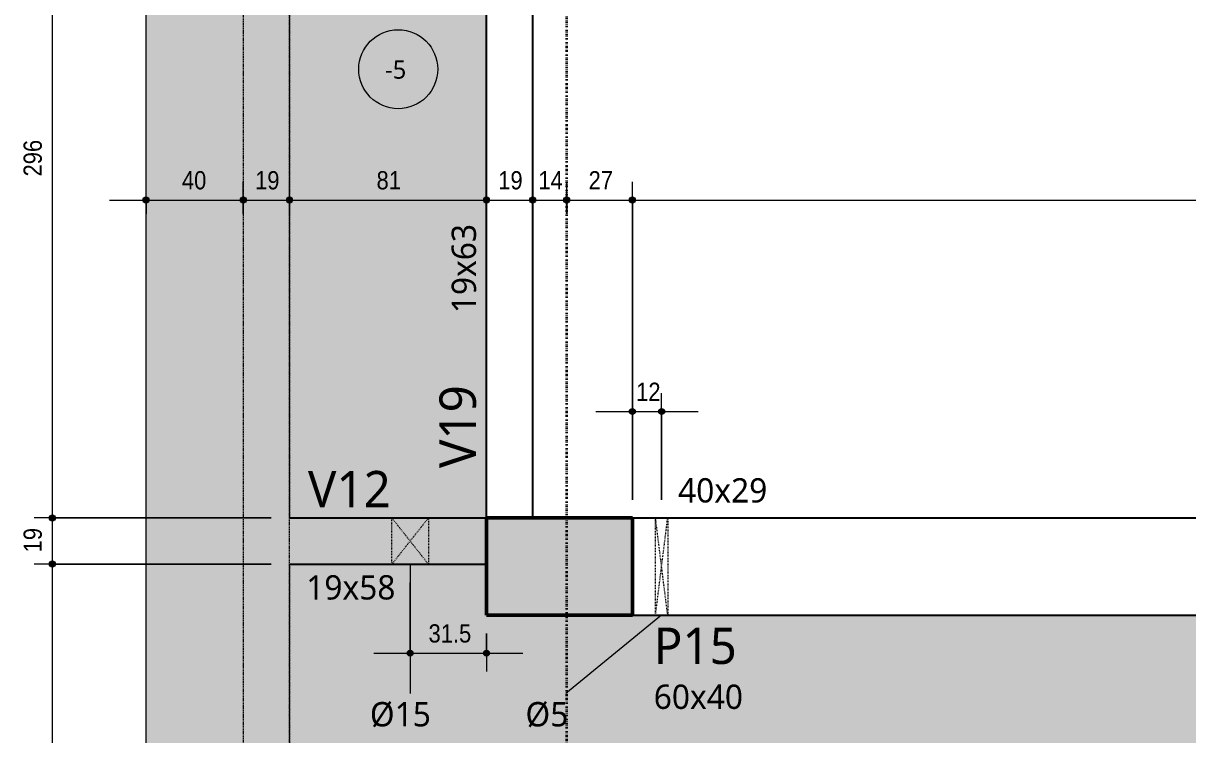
# Model space of a CAD drawing. Header units: centimetres. Extents: x -1475 to 26035, y -1239 to 84208.
# Drawn here: x 3054.4 to 3533.2, y -774.9 to -482.2 of the extents above; entities that cross this region are included whole.
import ezdxf

# ---------------------------------------------------------------- set-up
doc = ezdxf.new("R2010")
doc.units = ezdxf.units.CM
for name, pattern in [('Dash dot', [1.5875, 0.635, -0.47625, 0, -0.47625]), ('Hidden', [0.714375, 0.47625, -0.238125]), ('Traço', [0.635, 0.3175, -0.3175])]:
    doc.linetypes.add(name, pattern=pattern)
for name, color, linetype, lineweight in [('A-ANNO-DIMS', 7, 'Continuous', 9), ('A-ANNO-DIMS-50', 7, 'Continuous', 9), ('A-DETL', 7, 'Hidden', 18), ('A-FLOR', 7, 'Continuous', 9), ('A-FLOR-IDEN', 7, 'Continuous', 9), ('A-GENM', 7, 'Continuous', 18), ('A-GENM-HDLN', 7, 'Traço', 18), ('A-GENM-IDEN', 7, 'Continuous', 9), ('S-BEAM', 7, 'Continuous', 9), ('S-BEAM-IDEN', 7, 'Continuous', 9), ('S-COLS', 7, 'Continuous', 9), ('S-COLS-IDEN', 7, 'Continuous', 9), ('S-GRID', 7, 'Continuous', 9)]:
    doc.layers.add(name, color=color, linetype=linetype, lineweight=lineweight)
doc.styles.add('Fira Sans', font='', dxfattribs={"width": 0.9, "height": 7.5})
doc.styles.add('Gadugi', font='gadugi.ttf', dxfattribs={"height": 15})
doc.styles.add('Gadugi_1', font='gadugi.ttf', dxfattribs={"height": 10})
doc.styles.add('Gadugi_3', font='gadugi.ttf', dxfattribs={"height": 7.5})
doc.styles.get('Fira Sans').set_extended_font_data('Fira Sans')
doc.dimstyles.new('PED_R80_1_5mm_ACIMA_As_ESQ__R00', dxfattribs={"dimscale": 30.48, "dimtxt": 10.229846, "dimasz": 0.328084, "dimexe": 0.246063, "dimexo": 0.246063, "dimgap": 0.049213, "dimtad": 1, "dimdec": 1, "dimrnd": 0.5, "dimdsep": 46, "dimtxsty": 'Fira Sans', "dimblk1": 'DOTSMALL', "dimblk2": 'DOTSMALL', "dimsah": 1, "dimcen": 0.09, "dimdle": 0.492126, "dimazin": 0, "dimtfac": 1, "dimtdec": 4, "dimtix": 1, "dimtmove": 0, "dimatfit": 3, "dimfxl": 1, "dimtvp": 1, "dimtolj": 1, "dimtzin": 0, "dimarcsym": 2})

# ---------------------------------------------------------------- blocks, each defined once
blk = doc.blocks.new('PED_FURO_CIRCULAR_R04_2020 _INSTÂNCIA_ - FURO CIRC-3757155-PL200 - FORMA DO DUPLEX INFERIOR')
at = {"layer": 'A-GENM', "color": 8, "true_color": 0x808080}
blk.add_line((7.5, -9.5), (-7.5, -9.5), dxfattribs=at)
at = {"layer": 'A-GENM-HDLN'}
for p, q in [((7.5, -9.5), (-7.5, 9.5)), ((-7.5, -9.5), (7.5, 9.5)), ((-7.5, -9.5), (-7.5, 9.5)), ((-7.5, 9.5), (7.5, 9.5)), ((7.5, 9.5), (7.5, -9.5))]:
    blk.add_line(p, q, dxfattribs=at)
blk = doc.blocks.new('PED_FURO_CIRCULAR_R04_2020 _INSTÂNCIA_ - FURO CIRC-3759319-PL200 - FORMA DO DUPLEX INFERIOR')
at = {"layer": 'A-GENM-HDLN'}
for p, q in [((2.5, -20), (-2.5, 20)), ((-2.5, -20), (2.5, 20)), ((-2.5, -20), (-2.5, 20)), ((2.5, 20), (2.5, -20))]:
    blk.add_line(p, q, dxfattribs=at)
blk = doc.blocks.new('PED_TAG_LAJE_R01 - TÍTULO_ESPESSURA_REBAIXO-2413107-PL200 - FORMA DO DUPLEX INFERIOR')
at = {"layer": 'A-FLOR-IDEN'}
blk.add_circle((-0.0458, -0.6673), 0.325, dxfattribs=at)
blk = doc.blocks.new('DIMBLOCK3-PL200 - FORMA DO DUPLEX INFERIOR')
at = {"layer": 'A-ANNO-DIMS-50', "true_color": 0x000032}
h = blk.add_hatch(color=178, dxfattribs=at)
edge = h.paths.add_edge_path(flags=0)
edge.add_arc((3066.35, -704.75), 1.25, 0, 360)
h = blk.add_hatch(color=178, dxfattribs=at)
edge = h.paths.add_edge_path(flags=0)
edge.add_arc((3066.35, -1060.75), 1.25, 0, 360)
at = {"layer": 'A-ANNO-DIMS-50', "color": 178, "true_color": 0x000032}
for p, q in [((3156.33, -704.75), (3058.85, -704.75)), ((3066.35, -1060.75), (3066.35, -704.75)), ((3066.35, -704.75), (3156.33, -704.75)), ((3156.33, -1060.75), (3058.85, -1060.75)), ((3066.35, -1060.75), (3156.33, -1060.75))]:
    blk.add_line(p, q, dxfattribs=at)
for centre in [(3066.35, -704.75), (3066.35, -1060.75)]:
    blk.add_circle(centre, 1.25, dxfattribs=at)
at = {"layer": 'A-ANNO-DIMS-50', "color": 0, "insert": (3054.46, -890.16), "char_height": 7.5, "width": 17.7842, "attachment_point": 1, "rotation": 90, "line_spacing_factor": 1.049215, "style": 'Fira Sans'}
blk.add_mtext('356', dxfattribs=at)
blk = doc.blocks.new('_DotSmall')
at = {"color": 0, "linetype": 'ByBlock', "const_width": 0.5}
blk.add_lwpolyline([(-0.0625, 0, 1), (0.0625, 0, 1)], format="xyb", close=True, dxfattribs=at)
blk = doc.blocks.new('DIMBLOCK4-PL200 - FORMA DO DUPLEX INFERIOR')
at = {"layer": 'A-ANNO-DIMS-50', "true_color": 0x000032}
h = blk.add_hatch(color=178, dxfattribs=at)
edge = h.paths.add_edge_path(flags=0)
edge.add_arc((3066.35, -685.75), 1.25, 0, 360)
h = blk.add_hatch(color=178, dxfattribs=at)
edge = h.paths.add_edge_path(flags=0)
edge.add_arc((3066.35, -704.75), 1.25, 0, 360)
at = {"layer": 'A-ANNO-DIMS-50', "color": 178, "true_color": 0x000032}
for p, q in [((3156.33, -685.75), (3058.85, -685.75)), ((3066.35, -704.75), (3066.35, -685.75)), ((3066.35, -685.75), (3156.33, -685.75)), ((3156.33, -704.75), (3058.85, -704.75)), ((3066.35, -704.75), (3156.33, -704.75))]:
    blk.add_line(p, q, dxfattribs=at)
for centre in [(3066.35, -685.75), (3066.35, -704.75)]:
    blk.add_circle(centre, 1.25, dxfattribs=at)
at = {"layer": 'A-ANNO-DIMS-50', "color": 0, "insert": (3054.46, -699.91), "char_height": 7.5, "width": 11.1741, "attachment_point": 1, "rotation": 90, "line_spacing_factor": 1.049215, "style": 'Fira Sans'}
blk.add_mtext('19', dxfattribs=at)
blk = doc.blocks.new('DIMBLOCK5-PL200 - FORMA DO DUPLEX INFERIOR')
at = {"layer": 'A-ANNO-DIMS-50', "true_color": 0x000032}
h = blk.add_hatch(color=178, dxfattribs=at)
edge = h.paths.add_edge_path(flags=0)
edge.add_arc((3066.35, -389.75), 1.25, 0, 360)
h = blk.add_hatch(color=178, dxfattribs=at)
edge = h.paths.add_edge_path(flags=0)
edge.add_arc((3066.35, -685.75), 1.25, 0, 360)
at = {"layer": 'A-ANNO-DIMS-50', "color": 178, "true_color": 0x000032}
for p, q in [((3137.33, -389.75), (3058.85, -389.75)), ((3066.35, -685.75), (3066.35, -389.75)), ((3066.35, -389.75), (3137.33, -389.75)), ((3156.33, -685.75), (3058.85, -685.75)), ((3066.35, -685.75), (3156.33, -685.75))]:
    blk.add_line(p, q, dxfattribs=at)
for centre in [(3066.35, -389.75), (3066.35, -685.75)]:
    blk.add_circle(centre, 1.25, dxfattribs=at)
at = {"layer": 'A-ANNO-DIMS-50', "color": 0, "insert": (3054.46, -545.23), "char_height": 7.5, "width": 17.9416, "attachment_point": 1, "rotation": 90, "line_spacing_factor": 1.049215, "style": 'Fira Sans'}
blk.add_mtext('296', dxfattribs=at)
blk = doc.blocks.new('DIMBLOCK20-PL200 - FORMA DO DUPLEX INFERIOR')
at = {"layer": 'A-ANNO-DIMS-50', "true_color": 0x000032}
h = blk.add_hatch(color=178, dxfattribs=at)
edge = h.paths.add_edge_path(flags=0)
edge.add_arc((3733.88, -725.75), 1.25, 0, 360)
h = blk.add_hatch(color=178, dxfattribs=at)
edge = h.paths.add_edge_path(flags=0)
edge.add_arc((3733.88, -952.25), 1.25, 0, 360)
at = {"layer": 'A-ANNO-DIMS-50', "color": 178, "true_color": 0x000032}
for p, q in [((3739.62, -725.75), (3726.38, -725.75)), ((3733.88, -952.25), (3733.88, -725.75)), ((3733.88, -725.75), (3739.62, -725.75)), ((3403.33, -952.25), (3741.38, -952.25)), ((3733.88, -952.25), (3403.33, -952.25))]:
    blk.add_line(p, q, dxfattribs=at)
for centre in [(3733.88, -725.75), (3733.88, -952.25)]:
    blk.add_circle(centre, 1.25, dxfattribs=at)
at = {"layer": 'A-ANNO-DIMS-50', "color": 0, "insert": (3722, -849.89), "char_height": 7.5, "width": 26.1255, "attachment_point": 1, "rotation": 90, "line_spacing_factor": 1.049215, "style": 'Fira Sans'}
blk.add_mtext('226.5', dxfattribs=at)
blk = doc.blocks.new('DIMBLOCK85-PL200 - FORMA DO DUPLEX INFERIOR')
at = {"layer": 'A-ANNO-DIMS-50', "true_color": 0x000032}
h = blk.add_hatch(color=178, dxfattribs=at)
edge = h.paths.add_edge_path(flags=0)
edge.add_arc((3104.83, -554.92), 1.25, 0, 360)
h = blk.add_hatch(color=178, dxfattribs=at)
edge = h.paths.add_edge_path(flags=0)
edge.add_arc((3144.83, -554.92), 1.25, 0, 360)
at = {"layer": 'A-ANNO-DIMS-50', "color": 178, "true_color": 0x000032}
for p, q in [((3104.83, -560.66), (3104.83, -547.42)), ((3144.83, -560.66), (3144.83, -547.42)), ((3089.83, -554.92), (3144.83, -554.92)), ((3104.83, -554.92), (3104.83, -560.66)), ((3144.83, -554.92), (3144.83, -560.66))]:
    blk.add_line(p, q, dxfattribs=at)
for centre in [(3104.83, -554.92), (3144.83, -554.92)]:
    blk.add_circle(centre, 1.25, dxfattribs=at)
at = {"layer": 'A-ANNO-DIMS-50', "color": 0, "insert": (3119.58, -543.04), "char_height": 7.5, "width": 12.5906, "attachment_point": 1, "rotation": 0, "line_spacing_factor": 1.049215, "style": 'Fira Sans'}
blk.add_mtext('40', dxfattribs=at)
blk = doc.blocks.new('DIMBLOCK86-PL200 - FORMA DO DUPLEX INFERIOR')
at = {"layer": 'A-ANNO-DIMS-50', "true_color": 0x000032}
h = blk.add_hatch(color=178, dxfattribs=at)
edge = h.paths.add_edge_path(flags=0)
edge.add_arc((3144.83, -554.92), 1.25, 0, 360)
h = blk.add_hatch(color=178, dxfattribs=at)
edge = h.paths.add_edge_path(flags=0)
edge.add_arc((3163.83, -554.92), 1.25, 0, 360)
at = {"layer": 'A-ANNO-DIMS-50', "color": 178, "true_color": 0x000032}
for p, q in [((3144.83, -560.66), (3144.83, -547.42)), ((3163.83, -560.66), (3163.83, -547.42)), ((3144.83, -554.92), (3163.83, -554.92)), ((3144.83, -554.92), (3144.83, -560.66)), ((3163.83, -554.92), (3163.83, -560.66))]:
    blk.add_line(p, q, dxfattribs=at)
for centre in [(3144.83, -554.92), (3163.83, -554.92)]:
    blk.add_circle(centre, 1.25, dxfattribs=at)
at = {"layer": 'A-ANNO-DIMS-50', "color": 0, "insert": (3149.67, -543.04), "char_height": 7.5, "width": 11.1741, "attachment_point": 1, "rotation": 0, "line_spacing_factor": 1.049215, "style": 'Fira Sans'}
blk.add_mtext('19', dxfattribs=at)
blk = doc.blocks.new('DIMBLOCK87-PL200 - FORMA DO DUPLEX INFERIOR')
at = {"layer": 'A-ANNO-DIMS-50', "true_color": 0x000032}
h = blk.add_hatch(color=178, dxfattribs=at)
edge = h.paths.add_edge_path(flags=0)
edge.add_arc((3163.83, -554.92), 1.25, 0, 360)
h = blk.add_hatch(color=178, dxfattribs=at)
edge = h.paths.add_edge_path(flags=0)
edge.add_arc((3244.83, -554.92), 1.25, 0, 360)
at = {"layer": 'A-ANNO-DIMS-50', "color": 178, "true_color": 0x000032}
for p, q in [((3163.83, -560.66), (3163.83, -547.42)), ((3244.83, -560.66), (3244.83, -547.42)), ((3163.83, -554.92), (3244.83, -554.92)), ((3163.83, -554.92), (3163.83, -560.66)), ((3244.83, -554.92), (3244.83, -560.66))]:
    blk.add_line(p, q, dxfattribs=at)
for centre in [(3163.83, -554.92), (3244.83, -554.92)]:
    blk.add_circle(centre, 1.25, dxfattribs=at)
at = {"layer": 'A-ANNO-DIMS-50', "color": 0, "insert": (3199.61, -543.04), "char_height": 7.5, "width": 11.3315, "attachment_point": 1, "rotation": 0, "line_spacing_factor": 1.049215, "style": 'Fira Sans'}
blk.add_mtext('81', dxfattribs=at)
blk = doc.blocks.new('DIMBLOCK88-PL200 - FORMA DO DUPLEX INFERIOR')
at = {"layer": 'A-ANNO-DIMS-50', "true_color": 0x000032}
h = blk.add_hatch(color=178, dxfattribs=at)
edge = h.paths.add_edge_path(flags=0)
edge.add_arc((3244.83, -554.92), 1.25, 0, 360)
h = blk.add_hatch(color=178, dxfattribs=at)
edge = h.paths.add_edge_path(flags=0)
edge.add_arc((3263.83, -554.92), 1.25, 0, 360)
at = {"layer": 'A-ANNO-DIMS-50', "color": 178, "true_color": 0x000032}
for p, q in [((3244.83, -560.66), (3244.83, -547.42)), ((3263.83, -560.66), (3263.83, -547.42)), ((3244.83, -554.92), (3263.83, -554.92)), ((3244.83, -554.92), (3244.83, -560.66)), ((3263.83, -554.92), (3263.83, -560.66))]:
    blk.add_line(p, q, dxfattribs=at)
for centre in [(3244.83, -554.92), (3263.83, -554.92)]:
    blk.add_circle(centre, 1.25, dxfattribs=at)
at = {"layer": 'A-ANNO-DIMS-50', "color": 0, "insert": (3249.67, -543.04), "char_height": 7.5, "width": 11.1741, "attachment_point": 1, "rotation": 0, "line_spacing_factor": 1.049215, "style": 'Fira Sans'}
blk.add_mtext('19', dxfattribs=at)
blk = doc.blocks.new('DIMBLOCK89-PL200 - FORMA DO DUPLEX INFERIOR')
at = {"layer": 'A-ANNO-DIMS-50', "true_color": 0x000032}
h = blk.add_hatch(color=178, dxfattribs=at)
edge = h.paths.add_edge_path(flags=0)
edge.add_arc((3263.83, -554.92), 1.25, 0, 360)
h = blk.add_hatch(color=178, dxfattribs=at)
edge = h.paths.add_edge_path(flags=0)
edge.add_arc((3277.83, -554.92), 1.25, 0, 360)
at = {"layer": 'A-ANNO-DIMS-50', "color": 178, "true_color": 0x000032}
for p, q in [((3263.83, -560.66), (3263.83, -547.42)), ((3277.83, -560.66), (3277.83, -547.42)), ((3263.83, -554.92), (3277.83, -554.92)), ((3263.83, -554.92), (3263.83, -560.66)), ((3277.83, -554.92), (3277.83, -560.66))]:
    blk.add_line(p, q, dxfattribs=at)
for centre in [(3263.83, -554.92), (3277.83, -554.92)]:
    blk.add_circle(centre, 1.25, dxfattribs=at)
at = {"layer": 'A-ANNO-DIMS-50', "color": 0, "insert": (3266.17, -543.04), "char_height": 7.5, "width": 11.1741, "attachment_point": 1, "rotation": 0, "line_spacing_factor": 1.049215, "style": 'Fira Sans'}
blk.add_mtext('14', dxfattribs=at)
blk = doc.blocks.new('DIMBLOCK90-PL200 - FORMA DO DUPLEX INFERIOR')
at = {"layer": 'A-ANNO-DIMS-50', "true_color": 0x000032}
h = blk.add_hatch(color=178, dxfattribs=at)
edge = h.paths.add_edge_path(flags=0)
edge.add_arc((3277.83, -554.92), 1.25, 0, 360)
h = blk.add_hatch(color=178, dxfattribs=at)
edge = h.paths.add_edge_path(flags=0)
edge.add_arc((3304.83, -554.92), 1.25, 0, 360)
at = {"layer": 'A-ANNO-DIMS-50', "color": 178, "true_color": 0x000032}
for p, q in [((3277.83, -560.66), (3277.83, -547.42)), ((3304.83, -678.25), (3304.83, -547.42)), ((3277.83, -554.92), (3304.83, -554.92)), ((3277.83, -554.92), (3277.83, -560.66)), ((3304.83, -554.92), (3304.83, -678.25))]:
    blk.add_line(p, q, dxfattribs=at)
for centre in [(3277.83, -554.92), (3304.83, -554.92)]:
    blk.add_circle(centre, 1.25, dxfattribs=at)
at = {"layer": 'A-ANNO-DIMS-50', "color": 0, "insert": (3286.81, -543.04), "char_height": 7.5, "width": 10.8594, "attachment_point": 1, "rotation": 0, "line_spacing_factor": 1.049215, "style": 'Fira Sans'}
blk.add_mtext('27', dxfattribs=at)
blk = doc.blocks.new('DIMBLOCK91-PL200 - FORMA DO DUPLEX INFERIOR')
at = {"layer": 'A-ANNO-DIMS-50', "true_color": 0x000032}
h = blk.add_hatch(color=178, dxfattribs=at)
edge = h.paths.add_edge_path(flags=0)
edge.add_arc((3304.83, -554.92), 1.25, 0, 360)
h = blk.add_hatch(color=178, dxfattribs=at)
edge = h.paths.add_edge_path(flags=0)
edge.add_arc((4046.83, -554.92), 1.25, 0, 360)
at = {"layer": 'A-ANNO-DIMS-50', "color": 178, "true_color": 0x000032}
for p, q in [((3304.83, -678.25), (3304.83, -547.42)), ((4046.83, -678.25), (4046.83, -547.42)), ((3304.83, -554.92), (4046.83, -554.92)), ((3304.83, -554.92), (3304.83, -678.25)), ((4046.83, -554.92), (4046.83, -678.25))]:
    blk.add_line(p, q, dxfattribs=at)
for centre in [(3304.83, -554.92), (4046.83, -554.92)]:
    blk.add_circle(centre, 1.25, dxfattribs=at)
at = {"layer": 'A-ANNO-DIMS-50', "color": 0, "insert": (3668.75, -543.04), "char_height": 7.5, "width": 16.9973, "attachment_point": 1, "rotation": 0, "line_spacing_factor": 1.049215, "style": 'Fira Sans'}
blk.add_mtext('742', dxfattribs=at)
blk = doc.blocks.new('DIMBLOCK235-PL200 - FORMA DO DUPLEX INFERIOR')
at = {"layer": 'A-ANNO-DIMS-50', "true_color": 0x000032}
h = blk.add_hatch(color=178, dxfattribs=at)
edge = h.paths.add_edge_path(flags=0)
edge.add_arc((3213.44, -741.39), 1.25, 0, 360)
h = blk.add_hatch(color=178, dxfattribs=at)
edge = h.paths.add_edge_path(flags=0)
edge.add_arc((3244.83, -741.39), 1.25, 0, 360)
at = {"layer": 'A-ANNO-DIMS-50', "color": 178, "true_color": 0x000032}
for p, q in [((3213.44, -712.26), (3213.44, -748.89)), ((3213.44, -741.39), (3213.44, -712.26)), ((3244.83, -733.25), (3244.83, -748.89)), ((3244.83, -741.39), (3244.83, -733.25)), ((3198.44, -741.39), (3259.83, -741.39))]:
    blk.add_line(p, q, dxfattribs=at)
for centre in [(3213.44, -741.39), (3244.83, -741.39)]:
    blk.add_circle(centre, 1.25, dxfattribs=at)
at = {"layer": 'A-ANNO-DIMS-50', "color": 0, "insert": (3221, -729.51), "char_height": 7.5, "width": 19.5154, "attachment_point": 1, "line_spacing_factor": 1.049215, "style": 'Fira Sans'}
blk.add_mtext('31.5', dxfattribs=at)
blk = doc.blocks.new('DIMBLOCK236-PL200 - FORMA DO DUPLEX INFERIOR')
at = {"layer": 'A-ANNO-DIMS-50', "true_color": 0x000032}
h = blk.add_hatch(color=178, dxfattribs=at)
edge = h.paths.add_edge_path(flags=0)
edge.add_arc((3304.83, -641.94), 1.25, 0, 360)
h = blk.add_hatch(color=178, dxfattribs=at)
edge = h.paths.add_edge_path(flags=0)
edge.add_arc((3316.84, -641.94), 1.25, 0, 360)
at = {"layer": 'A-ANNO-DIMS-50', "color": 178, "true_color": 0x000032}
for p, q in [((3304.83, -678.25), (3304.83, -634.44)), ((3316.84, -678.25), (3316.84, -634.44)), ((3289.83, -641.94), (3331.84, -641.94)), ((3304.83, -641.94), (3304.83, -678.25)), ((3316.84, -641.94), (3316.84, -678.25))]:
    blk.add_line(p, q, dxfattribs=at)
for centre in [(3304.83, -641.94), (3316.84, -641.94)]:
    blk.add_circle(centre, 1.25, dxfattribs=at)
at = {"layer": 'A-ANNO-DIMS-50', "color": 0, "insert": (3306.37, -630.06), "char_height": 7.5, "width": 10.702, "attachment_point": 1, "line_spacing_factor": 1.049215, "style": 'Fira Sans'}
blk.add_mtext('12', dxfattribs=at)

msp = doc.modelspace()

# ---------------------------------------------------------------- hatches: boundary and pattern name
at = {"layer": 'A-DETL', "linetype": 'Continuous', "true_color": 0xccffcc}
msp.add_hatch(color=254, dxfattribs=at).paths.add_polyline_path([(3144.83, -1079.75), (3163.83, -1079.75), (3163.83, -389.75), (3144.83, -389.75), (3144.83, -733.06)], flags=0)
at = {"layer": 'A-FLOR', "lineweight": 18, "true_color": 0xe6b8b7}
msp.add_hatch(color=9, dxfattribs=at).paths.add_polyline_path([(4339.27, -1119.75), (5463.83, -1119.75), (5463.83, -214.75), (5423.83, -214.75), (5423.83, -1079.75), (3144.83, -1079.75), (3144.83, -214.75), (3104.83, -214.75), (3104.83, -1119.75), (4070.83, -1119.75)], flags=0)
at = {"layer": 'A-FLOR', "lineweight": 18, "true_color": 0xd9d9d9}
for points in [[(3163.83, -685.75), (3244.83, -685.75), (3244.83, -389.75), (3204.78, -389.75), (3204.78, -404.68), (3189.78, -404.68), (3189.78, -389.75), (3163.83, -389.75), (3163.83, -471.77)], [(3163.83, -1060.75), (3370.83, -1060.75), (3370.83, -998.81), (3368.11, -993.73), (3366.41, -988.1), (3365.83, -982.25), (3366.41, -976.4), (3368.11, -970.77), (3370.89, -965.58), (3374.62, -961.04), (3379.16, -957.31), (3384.35, -954.53), (3389.98, -952.83), (3395.83, -952.25), (3401.68, -952.83), (3407.31, -954.53), (3412.5, -957.31), (3417.04, -961.04), (3420.77, -965.58), (3423.55, -970.77), (3425.25, -976.4), (3425.83, -982.25), (3425.25, -988.1), (3423.55, -993.73), (3420.83, -998.92), (3420.83, -1060.75), (4046.83, -1060.75), (4046.83, -856.7), (4031.83, -856.7), (4031.83, -808.7), (4046.83, -808.7), (4046.83, -725.75), (3244.83, -725.75), (3244.83, -704.75), (3163.83, -704.75), (3163.83, -733.06)]]:
    msp.add_hatch(color=254, dxfattribs=at).paths.add_polyline_path(points, flags=0)
at = {"layer": 'S-BEAM', "true_color": 0xd9d9d9}
msp.add_hatch(color=254, dxfattribs=at).paths.add_polyline_path([(3233.61, -704.75), (3244.83, -704.75), (3244.83, -685.75), (3163.83, -685.75), (3163.83, -704.75)], flags=0)
at = {"layer": 'S-COLS', "true_color": 0x808080}
msp.add_hatch(color=8, dxfattribs=at).paths.add_polyline_path([(3244.83, -725.75), (3304.83, -725.75), (3304.83, -685.75), (3244.83, -685.75)], flags=0)

# ---------------------------------------------------------------- linework, layer by layer
at = {"layer": 'A-DETL'}
for p, q in [((3144.83, -389.75), (3144.83, -1079.75)), ((3163.83, -389.75), (3163.83, -685.75)), ((3163.83, -1060.75), (3163.83, -389.75)), ((3163.83, -704.75), (3163.83, -1060.75))]:
    msp.add_line(p, q, dxfattribs=at)
at = {"layer": 'A-FLOR', "lineweight": 18}
msp.add_line((3104.83, -1119.75), (3104.83, -214.75), dxfattribs=at)
at = {"layer": 'A-GENM-IDEN'}
for p, q in [((3213.44, -704.76), (3213.44, -757.96)), ((3316.84, -725.75), (3277.41, -757.96))]:
    msp.add_line(p, q, dxfattribs=at)
at = {"layer": 'S-BEAM', "lineweight": 25}
for p, q in [((3244.83, -685.75), (3244.83, -389.75)), ((3263.83, -685.75), (3263.83, -389.75)), ((3163.83, -685.75), (3244.83, -685.75)), ((3304.83, -685.75), (4046.83, -685.75)), ((3163.83, -704.75), (3244.83, -704.75)), ((3304.83, -725.75), (4046.83, -725.75))]:
    msp.add_line(p, q, dxfattribs=at)
at = {"layer": 'S-COLS', "lineweight": 50}
for p, q in [((3244.83, -725.75), (3244.83, -685.75)), ((3244.83, -685.75), (3304.83, -685.75)), ((3304.83, -685.75), (3304.83, -725.75)), ((3304.83, -725.75), (3244.83, -725.75))]:
    msp.add_line(p, q, dxfattribs=at)
at = {"layer": 'S-GRID', "color": 6, "linetype": 'Dash dot', "lineweight": 35, "true_color": 0xff00ff}
msp.add_line((3277.83, -1174.02), (3277.83, 767.39), dxfattribs=at)

# ---------------------------------------------------------------- block references
at = {"layer": 'A-FLOR-IDEN', "xscale": 49.99999999999998, "yscale": 49.99999999999998, "zscale": 49.99999999999998}
msp.add_blockref('PED_TAG_LAJE_R01 - TÍTULO_ESPESSURA_REBAIXO-2413107-PL200 - FORMA DO DUPLEX INFERIOR', (3210.83, -467.73), dxfattribs=at)
at = {"layer": 'A-GENM', "linetype": 'Traço'}
for name, p in [('PED_FURO_CIRCULAR_R04_2020 _INSTÂNCIA_ - FURO CIRC-3757155-PL200 - FORMA DO DUPLEX INFERIOR', (3213.44, -695.26)), ('PED_FURO_CIRCULAR_R04_2020 _INSTÂNCIA_ - FURO CIRC-3759319-PL200 - FORMA DO DUPLEX INFERIOR', (3316.84, -705.75))]:
    msp.add_blockref(name, p, dxfattribs=at)

# ---------------------------------------------------------------- texts
at = {"layer": 'A-FLOR-IDEN', "insert": (3203.11, -497.49), "char_height": 7.5, "width": 12.0253, "attachment_point": 1, "style": 'Gadugi_3'}
msp.add_mtext('-5', dxfattribs=at)
at = {"layer": 'A-GENM-IDEN', "char_height": 10, "attachment_point": 1, "style": 'Gadugi_1'}
for s, insert, width in [('Ø15', (3196.89, -761.52), 31.2658), ('Ø5', (3260.86, -761.52), 22.0464)]:
    msp.add_mtext(s, dxfattribs=dict(at, insert=insert, width=width))
at = {"layer": 'S-BEAM-IDEN', "attachment_point": 1, "rotation": 90}
for s, insert, char_height, width, style in [('19x63', (3230.51, -601.48), 10, 44.8945, 'Gadugi_1'), ('V19', (3225.48, -665.19), 15, 44.0928, 'Gadugi')]:
    msp.add_mtext(s, dxfattribs=dict(at, insert=insert, char_height=char_height, width=width, style=style))
at = {"layer": 'S-BEAM-IDEN', "attachment_point": 1}
for s, insert, char_height, width, style in [('V12', (3171.4, -666.4), 15, 44.0928, 'Gadugi'), ('40x29', (3323.61, -669.39), 10, 44.8945, 'Gadugi_1'), ('19x58', (3170.7, -709.31), 10, 44.8945, 'Gadugi_1')]:
    msp.add_mtext(s, dxfattribs=dict(at, insert=insert, char_height=char_height, width=width, style=style))
at = {"layer": 'S-COLS-IDEN', "attachment_point": 1}
for s, insert, char_height, width, style in [('P15', (3313.61, -730.84), 15, 42.4894, 'Gadugi'), ('60x40', (3313.61, -754.33), 10, 44.8945, 'Gadugi_1')]:
    msp.add_mtext(s, dxfattribs=dict(at, insert=insert, char_height=char_height, width=width, style=style))

# ---------------------------------------------------------------- dimensions: what is measured, and where the dimension line sits
at = {"layer": 'A-ANNO-DIMS', "color": 178, "true_color": 0x000032}
for base, p1, p2, angle, override, picture, middle in [((3066.35, -389.75), (3163.83, -685.75), (3144.83, -389.75), 90, {"dimpost": '<>', "dimfxl": 296.60917}, 'DIMBLOCK5-PL200 - FORMA DO DUPLEX INFERIOR', (3060.98, -537.75)), ((3144.83, -554.92), (3104.83, -553.16), (3144.83, -553.16), 0, {"dimpost": '<>', "dimfxl": 40.00037}, 'DIMBLOCK85-PL200 - FORMA DO DUPLEX INFERIOR', (3124.83, -549.61)), ((3163.83, -554.92), (3144.83, -553.16), (3163.83, -553.16), 0, {"dimpost": '<>', "dimfxl": 19}, 'DIMBLOCK86-PL200 - FORMA DO DUPLEX INFERIOR', (3154.33, -549.55)), ((3244.83, -554.92), (3163.83, -553.16), (3244.83, -553.16), 0, {"dimpost": '<>', "dimfxl": 81}, 'DIMBLOCK87-PL200 - FORMA DO DUPLEX INFERIOR', (3204.33, -549.61)), ((3263.83, -554.92), (3244.83, -553.16), (3263.83, -553.16), 0, {"dimpost": '<>', "dimfxl": 19}, 'DIMBLOCK88-PL200 - FORMA DO DUPLEX INFERIOR', (3254.33, -549.55)), ((3277.83, -554.92), (3263.83, -553.16), (3277.83, -553.16), 0, {"dimpost": '<>', "dimfxl": 13.999978}, 'DIMBLOCK89-PL200 - FORMA DO DUPLEX INFERIOR', (3270.83, -549.67)), ((3304.83, -554.92), (3277.83, -553.16), (3304.83, -685.75), 0, {"dimpost": '<>', "dimfxl": 135.315163}, 'DIMBLOCK90-PL200 - FORMA DO DUPLEX INFERIOR', (3291.33, -549.62)), ((4046.83, -554.92), (3304.83, -685.75), (4046.83, -685.75), 0, {"dimpost": '<>', "dimfxl": 742}, 'DIMBLOCK91-PL200 - FORMA DO DUPLEX INFERIOR', (3675.83, -549.62)), ((3066.35, -685.75), (3163.83, -704.75), (3163.83, -685.75), 90, {"dimpost": '<>', "dimfxl": 19}, 'DIMBLOCK4-PL200 - FORMA DO DUPLEX INFERIOR', (3060.98, -695.25)), ((3066.35, -704.75), (3163.83, -1060.75), (3163.83, -704.75), 90, {"dimpost": '<>', "dimfxl": 356}, 'DIMBLOCK3-PL200 - FORMA DO DUPLEX INFERIOR', (3061.03, -882.75)), ((3733.88, -725.75), (3395.83, -952.25), (3732.12, -725.75), 90, {"dimpost": '<>', "dimfxl": 405.451529}, 'DIMBLOCK20-PL200 - FORMA DO DUPLEX INFERIOR', (3728.57, -839))]:
    dim = msp.add_linear_dim(base=base, p1=p1, p2=p2, angle=angle, dimstyle='PED_R80_1_5mm_ACIMA_As_ESQ__R00', override=override, dxfattribs=at)
    dim.commit()
    dim.dimension.update_dxf_attribs({"geometry": picture, "text_midpoint": middle})
for base, p1, p2, override, picture, middle in [((3316.84, -641.94), (3304.83, -685.75), (3316.84, -685.75), {"dimpost": '<>', "dimfxl": 12.007682}, 'DIMBLOCK236-PL200 - FORMA DO DUPLEX INFERIOR', (3310.83, -636.69)), ((3244.83, -741.39), (3213.44, -704.76), (3244.83, -725.75), {"dimpost": '<>', "dimfxl": 37.759443}, 'DIMBLOCK235-PL200 - FORMA DO DUPLEX INFERIOR', (3229.14, -736.08))]:
    dim = msp.add_linear_dim(base=base, p1=p1, p2=p2, dimstyle='PED_R80_1_5mm_ACIMA_As_ESQ__R00', override=override, dxfattribs=at)
    dim.commit()
    dim.dimension.update_dxf_attribs({"geometry": picture, "text_midpoint": middle})

doc.saveas('drawing.dxf')
